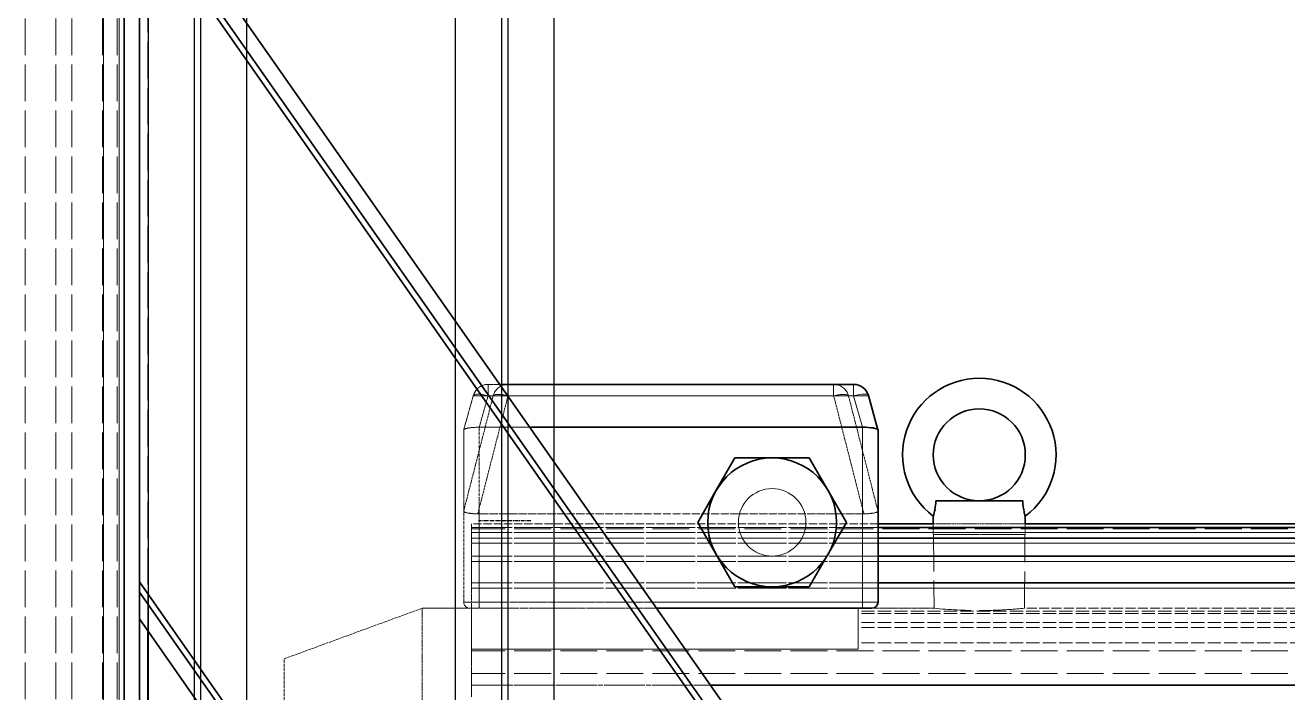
# Model space of a CAD drawing. Header units: millimetres. Extents: x 2913 to 35025, y 2470 to 25178.
# Drawn here: x 15347.5 to 15758.8, y 11420.8 to 11638.5 of the extents above; entities that cross this region are included whole.
import ezdxf

# ---------------------------------------------------------------- set-up
doc = ezdxf.new("R2010")
doc.units = ezdxf.units.MM
doc.linetypes.add('CENTER', pattern=[2, 1.25, -0.25, 0.25, -0.25])
doc.linetypes.add('DASHED', pattern=[15, 12, -3])
doc.layers.add('center', color=1, linetype='CENTER')

# ---------------------------------------------------------------- blocks, each defined once
blk = doc.blocks.new('A$C637D7238')
at = {"color": 7, "linetype": 'DASHED', "lineweight": 13}
for p, q in [((973.35, 2530), (973.35, 10)), ((978.35, 2530), (978.35, 10)), ((980, 2530), (980, 10)), ((947.81, 527.87), (947.81, 1137.91)), ((957.81, 527.87), (957.81, 1137.91)), ((962.96, 527.88), (962.96, 1137.91)), ((972.96, 527.88), (972.96, 1137.91)), ((977.71, 527.88), (977.71, 1137.92)), ((987.71, 655.23), (987.71, 1137.92)), ((1429.26, 260), (985, 894.47)), ((1426.91, 260), (985, 891.12)), ((1434.15, 688.9), (1093.15, 688.9)), ((1434.15, 688.37), (1093.15, 688.37)), ((1434.15, 688.37), (1093.15, 688.37)), ((1434.15, 687.23), (1093.15, 687.23)), ((1434.15, 687.23), (1093.15, 687.23)), ((1434.15, 687.23), (1093.15, 687.23)), ((1434.15, 685.43), (1093.15, 685.43)), ((1434.15, 683.76), (1093.15, 683.76)), ((1434.15, 683.76), (1093.15, 683.76)), ((1434.15, 683.76), (1093.15, 683.76)), ((1434.15, 679.48), (1093.15, 679.48)), ((1434.15, 677.81), (1093.15, 677.81)), ((1434.15, 677.81), (1093.15, 677.81)), ((1434.15, 677.81), (1093.15, 677.81)), ((1272.9, 260), (985, 671.17)), ((1434.15, 670.78), (1093.15, 670.78)), ((1270.56, 260), (985, 667.82)), ((1434.15, 669.11), (1093.15, 669.11)), ((1434.15, 669.11), (1093.15, 669.11)), ((1434.15, 669.11), (1093.15, 669.11)), ((1434.15, 648.66), (1093.15, 648.66)), ((1434.15, 648.66), (1093.15, 648.66)), ((1434.15, 641.25), (1093.15, 641.25)), ((1434.15, 641.25), (1093.15, 641.25)), ((1434.15, 637.4), (1093.15, 637.4))]:
    blk.add_line(p, q, dxfattribs=at)
at = {"color": 7, "lineweight": 35}
for p, q in [((980, 2530), (980, 10)), ((985, 2530), (985, 10)), ((1435.36, 260), (985, 903.19)), ((1429.26, 260), (985, 894.47)), ((1426.91, 260), (985, 891.12)), ((1272.9, 260), (985, 671.17)), ((1270.56, 260), (985, 667.82)), ((1264.45, 260), (985, 659.1))]:
    blk.add_line(p, q, dxfattribs=at)
at = {"color": 7, "lineweight": 13}
for p, q in [((973.35, 2525), (973.35, 15)), ((978.35, 2525), (978.35, 15))]:
    blk.add_line(p, q, dxfattribs=at)
at = {"color": 7, "linetype": 'DASHED', "lineweight": 13, "ltscale": 0.366585}
blk.add_line((985, 671.17), (985, 891.12), dxfattribs=at)
at = {"color": 7, "linetype": 'DASHED', "lineweight": 13, "ltscale": 0.006176}
for p, q in [((1098.61, 731.84), (1098.61, 735.54)), ((1105.1, 731.84), (1105.1, 735.54)), ((1211.2, 731.84), (1211.2, 735.54))]:
    blk.add_line(p, q, dxfattribs=at)
at = {"color": 7, "linetype": 'DASHED', "lineweight": 13, "ltscale": 0.006297}
blk.add_line((1098.61, 735.54), (1102.38, 735.54), dxfattribs=at)
at = {"color": 7, "lineweight": 35, "ltscale": 0.192185}
blk.add_line((1102.38, 735.54), (1217.69, 735.54), dxfattribs=at)
at = {"color": 7, "lineweight": 13, "ltscale": 0.006176}
blk.add_line((1217.69, 731.84), (1217.69, 735.54), dxfattribs=at)
at = {"color": 7, "linetype": 'DASHED', "lineweight": 13, "ltscale": 0.019295}
for p, q in [((1090.65, 720.69), (1093.78, 731.84)), ((1222.52, 731.84), (1225.65, 720.69))]:
    blk.add_line(p, q, dxfattribs=at)
at = {"color": 7, "linetype": 'DASHED', "lineweight": 13, "ltscale": 0.064775}
for p, q in [((1100.27, 731.84), (1090.65, 694.18)), ((1225.65, 694.18), (1216.03, 731.84))]:
    blk.add_line(p, q, dxfattribs=at)
at = {"color": 7, "linetype": 'DASHED', "lineweight": 13, "ltscale": 0.019325}
blk.add_line((1090.66, 720.73), (1093.79, 731.9), dxfattribs=at)
at = {"color": 7, "linetype": 'DASHED', "lineweight": 13, "ltscale": 0.010821}
for p, q in [((1093.78, 731.84), (1100.27, 731.84)), ((1216.03, 731.84), (1222.52, 731.84))]:
    blk.add_line(p, q, dxfattribs=at)
at = {"color": 7, "linetype": 'DASHED', "lineweight": 13, "ltscale": 0.06624}
for p, q in [((1095.26, 693.33), (1105.1, 731.84)), ((1211.2, 731.84), (1221.04, 693.33))]:
    blk.add_line(p, q, dxfattribs=at)
at = {"color": 7, "linetype": 'DASHED', "lineweight": 13, "ltscale": 0.017821}
blk.add_line((1098.61, 731.84), (1095.71, 721.54), dxfattribs=at)
at = {"color": 7, "linetype": 'DASHED', "lineweight": 13, "ltscale": 0.010622}
blk.add_line((1104.98, 731.84), (1098.61, 731.84), dxfattribs=at)
at = {"color": 7, "lineweight": 13, "ltscale": 0.18786}
blk.add_line((1217.69, 731.84), (1104.98, 731.84), dxfattribs=at)
at = {"color": 7, "linetype": 'DASHED', "lineweight": 13, "ltscale": 0.17684}
blk.add_line((1105.1, 731.84), (1211.2, 731.84), dxfattribs=at)
at = {"color": 7, "lineweight": 13, "ltscale": 0.017821}
blk.add_line((1220.59, 721.54), (1217.69, 731.84), dxfattribs=at)
at = {"color": 7, "lineweight": 35, "ltscale": 0.019325}
blk.add_line((1225.64, 720.73), (1222.51, 731.9), dxfattribs=at)
at = {"color": 7, "linetype": 'DASHED', "lineweight": 13, "ltscale": 0.044182}
blk.add_line((1090.65, 694.18), (1090.65, 720.69), dxfattribs=at)
at = {"color": 7, "linetype": 'DASHED', "lineweight": 13, "ltscale": 0.09353}
blk.add_line((1090.65, 664.54), (1090.65, 720.66), dxfattribs=at)
at = {"color": 7, "linetype": 'DASHED', "lineweight": 13, "ltscale": 0.095}
blk.add_line((1095.65, 721.54), (1095.65, 664.54), dxfattribs=at)
at = {"color": 7, "linetype": 'DASHED', "lineweight": 13, "ltscale": 0.027561}
blk.add_line((1095.65, 721.54), (1112.19, 721.54), dxfattribs=at)
at = {"color": 7, "linetype": 'DASHED', "lineweight": 13, "ltscale": 0.027455}
blk.add_line((1112.19, 721.54), (1095.71, 721.54), dxfattribs=at)
at = {"color": 7, "lineweight": 35, "ltscale": 0.180772}
blk.add_line((1112.19, 721.54), (1220.65, 721.54), dxfattribs=at)
at = {"color": 7, "lineweight": 35, "ltscale": 0.180666}
blk.add_line((1220.59, 721.54), (1112.19, 721.54), dxfattribs=at)
at = {"color": 7, "lineweight": 13, "ltscale": 0.095}
blk.add_line((1220.65, 664.54), (1220.65, 721.54), dxfattribs=at)
at = {"color": 7, "lineweight": 35, "ltscale": 5.01633e-05}
blk.add_line((1225.65, 720.69), (1225.65, 720.66), dxfattribs=at)
at = {"color": 7, "lineweight": 35, "ltscale": 0.09353}
blk.add_line((1225.65, 720.66), (1225.65, 664.54), dxfattribs=at)
at = {"color": 7, "linetype": 'DASHED', "lineweight": 13, "ltscale": 0.044132}
blk.add_line((1225.65, 720.66), (1225.65, 694.18), dxfattribs=at)
at = {"color": 7, "lineweight": 35, "ltscale": 0.020207}
for p, q in [((1179.03, 711.54), (1172.96, 701.04)), ((1191.15, 711.54), (1179.03, 711.54)), ((1203.27, 711.54), (1191.15, 711.54)), ((1172.96, 701.04), (1166.9, 690.54)), ((1166.9, 690.54), (1172.96, 680.04)), ((1172.96, 680.04), (1179.03, 669.54))]:
    blk.add_line(p, q, dxfattribs=at)
at = {"color": 7, "lineweight": 35, "ltscale": 0.020181}
for p, q in [((1209.33, 701.06), (1203.27, 711.54)), ((1215.4, 690.54), (1209.34, 701.03))]:
    blk.add_line(p, q, dxfattribs=at)
at = {"color": 7, "linetype": 'DASHED', "lineweight": 13, "ltscale": 2.6237e-05}
for p, q in [((1209.34, 701.04), (1209.33, 701.06)), ((1209.34, 701.03), (1209.34, 701.04))]:
    blk.add_line(p, q, dxfattribs=at)
at = {"color": 7, "lineweight": 35, "ltscale": 0.047186}
blk.add_line((1272.81, 697.54), (1244.49, 697.54), dxfattribs=at)
at = {"color": 7, "linetype": 'DASHED', "lineweight": 13, "ltscale": 0.209645}
blk.add_line((1221.04, 693.33), (1095.26, 693.33), dxfattribs=at)
at = {"color": 7, "linetype": 'DASHED', "lineweight": 13, "ltscale": 0.208333}
for p, q in [((1220.65, 693.33), (1095.65, 693.33)), ((1220.65, 664.54), (1095.65, 664.54))]:
    blk.add_line(p, q, dxfattribs=at)
at = {"color": 7, "linetype": 'DASHED', "lineweight": 13, "ltscale": 0.04798}
for p, q in [((1095.65, 664.54), (1095.65, 693.33)), ((1220.65, 693.33), (1220.65, 664.54))]:
    blk.add_line(p, q, dxfattribs=at)
at = {"color": 7, "lineweight": 35, "ltscale": 0.004166}
for p, q in [((1243.65, 692.54), (1243.65, 690.04)), ((1273.65, 692.54), (1273.65, 690.04))]:
    blk.add_line(p, q, dxfattribs=at)
at = {"color": 7, "linetype": 'DASHED', "lineweight": 13, "ltscale": 0.001903}
blk.add_line((1093.15, 690.04), (1093.15, 688.9), dxfattribs=at)
at = {"color": 7, "linetype": 'DASHED', "lineweight": 13, "ltscale": 0.220833}
for p, q in [((1225.65, 690.04), (1093.15, 690.04)), ((1225.65, 688.9), (1093.15, 688.9)), ((1225.65, 687.23), (1093.15, 687.23)), ((1225.65, 685.43), (1093.15, 685.43)), ((1225.65, 683.76), (1093.15, 683.76)), ((1225.65, 679.48), (1093.15, 679.48)), ((1225.65, 677.81), (1093.15, 677.81)), ((1225.65, 670.78), (1093.15, 670.78)), ((1225.65, 669.11), (1093.15, 669.11))]:
    blk.add_line(p, q, dxfattribs=at)
at = {"color": 7, "linetype": 'DASHED', "lineweight": 13, "ltscale": 0.002789}
for p, q in [((1093.15, 688.9), (1093.15, 687.23)), ((1093.15, 685.43), (1093.15, 683.76)), ((1093.15, 679.48), (1093.15, 677.81))]:
    blk.add_line(p, q, dxfattribs=at)
at = {"color": 7, "linetype": 'DASHED', "lineweight": 13, "ltscale": 0.002995}
blk.add_line((1093.15, 685.43), (1093.15, 687.23), dxfattribs=at)
at = {"color": 7, "lineweight": 35, "ltscale": 0.02016}
for p, q in [((1209.35, 680.07), (1215.4, 690.54)), ((1203.27, 669.54), (1209.32, 680.02))]:
    blk.add_line(p, q, dxfattribs=at)
at = {"color": 7, "lineweight": 35, "ltscale": 0.03}
blk.add_line((1243.65, 690.04), (1225.65, 690.04), dxfattribs=at)
at = {"color": 7, "lineweight": 35, "ltscale": 0.3475}
for p, q in [((1434.15, 688.9), (1225.65, 688.9)), ((1434.15, 685.43), (1225.65, 685.43)), ((1434.15, 679.48), (1225.65, 679.48)), ((1434.15, 670.78), (1225.65, 670.78))]:
    blk.add_line(p, q, dxfattribs=at)
at = {"color": 7, "lineweight": 13, "ltscale": 0.3475}
for p, q in [((1434.15, 687.23), (1225.65, 687.23)), ((1434.15, 683.76), (1225.65, 683.76)), ((1434.15, 677.81), (1225.65, 677.81)), ((1434.15, 669.11), (1225.65, 669.11))]:
    blk.add_line(p, q, dxfattribs=at)
at = {"color": 7, "linetype": 'DASHED', "lineweight": 13, "ltscale": 0.05}
for p, q in [((1273.65, 690.04), (1243.65, 690.04)), ((1273.65, 686.54), (1243.65, 686.54))]:
    blk.add_line(p, q, dxfattribs=at)
at = {"color": 7, "linetype": 'DASHED', "lineweight": 13, "ltscale": 0.005833}
for p, q in [((1243.65, 690.04), (1243.65, 686.54)), ((1273.65, 690.04), (1273.65, 686.54))]:
    blk.add_line(p, q, dxfattribs=at)
at = {"color": 7, "lineweight": 35, "ltscale": 0.2675}
blk.add_line((1434.15, 690.04), (1273.65, 690.04), dxfattribs=at)
at = {"color": 7, "linetype": 'DASHED', "lineweight": 13, "ltscale": 0.007121}
blk.add_line((1093.15, 679.48), (1093.15, 683.76), dxfattribs=at)
at = {"color": 7, "linetype": 'DASHED', "lineweight": 13, "ltscale": 0.049627}
blk.add_line((1273.54, 686.54), (1243.76, 686.54), dxfattribs=at)
at = {"color": 7, "linetype": 'DASHED', "lineweight": 13, "ltscale": 4.76479e-05}
blk.add_line((1209.32, 680.02), (1209.34, 680.04), dxfattribs=at)
at = {"color": 7, "linetype": 'DASHED', "lineweight": 13, "ltscale": 4.76001e-05}
blk.add_line((1209.34, 680.04), (1209.35, 680.07), dxfattribs=at)
at = {"color": 7, "linetype": 'DASHED', "lineweight": 13, "ltscale": 0.011718}
blk.add_line((1093.15, 670.78), (1093.15, 677.81), dxfattribs=at)
at = {"color": 7, "linetype": 'DASHED', "lineweight": 13, "ltscale": 0.005581}
blk.add_line((985, 671.17), (985, 667.82), dxfattribs=at)
at = {"color": 7, "linetype": 'DASHED', "lineweight": 13, "ltscale": 0.00279}
blk.add_line((1093.15, 670.78), (1093.15, 669.11), dxfattribs=at)
at = {"color": 7, "lineweight": 35, "ltscale": 0.014529}
blk.add_line((985, 659.1), (985, 667.82), dxfattribs=at)
at = {"color": 7, "linetype": 'DASHED', "lineweight": 13, "ltscale": 0.052845}
blk.add_line((1093.15, 637.4), (1093.15, 669.11), dxfattribs=at)
at = {"color": 7, "lineweight": 35, "ltscale": 0.020167}
for p, q in [((1179.03, 669.54), (1191.13, 669.54)), ((1191.17, 669.54), (1203.27, 669.54))]:
    blk.add_line(p, q, dxfattribs=at)
at = {"color": 7, "linetype": 'DASHED', "lineweight": 13, "ltscale": 3.98636e-05}
for p, q in [((1191.13, 669.54), (1191.15, 669.54)), ((1191.15, 669.54), (1191.17, 669.54))]:
    blk.add_line(p, q, dxfattribs=at)
at = {"color": 7, "linetype": 'DASHED', "lineweight": 13, "ltscale": 0.079883}
blk.add_line((1032.15, 646.04), (1077.15, 662.54), dxfattribs=at)
at = {"color": 7, "linetype": 'DASHED', "lineweight": 13, "ltscale": 0.056672}
blk.add_line((1077.15, 628.54), (1077.15, 662.54), dxfattribs=at)
at = {"color": 7, "linetype": 'DASHED', "lineweight": 13, "ltscale": 0.026667}
blk.add_line((1077.15, 662.54), (1093.15, 662.54), dxfattribs=at)
at = {"color": 7, "linetype": 'DASHED', "lineweight": 13, "ltscale": 0.008333}
for p, q in [((1095.65, 664.54), (1090.65, 664.54)), ((1095.65, 664.54), (1090.65, 664.54)), ((1225.65, 664.54), (1220.65, 664.54))]:
    blk.add_line(p, q, dxfattribs=at)
at = {"color": 7, "linetype": 'DASHED', "lineweight": 13, "ltscale": 0.005}
blk.add_line((1092.65, 662.54), (1095.65, 662.54), dxfattribs=at)
at = {"color": 7, "linetype": 'DASHED', "lineweight": 13, "ltscale": 0.048257}
blk.add_line((1093.15, 633.59), (1093.15, 662.54), dxfattribs=at)
at = {"color": 7, "linetype": 'DASHED', "lineweight": 13, "ltscale": 0.21}
for p, q in [((1093.15, 662.54), (1219.15, 662.54)), ((1093.15, 649.14), (1219.15, 649.14)), ((1219.15, 649.14), (1093.15, 649.14))]:
    blk.add_line(p, q, dxfattribs=at)
at = {"color": 7, "linetype": 'DASHED', "lineweight": 13, "ltscale": 0.094081}
blk.add_line((1095.65, 664.54), (1152.1, 664.54), dxfattribs=at)
at = {"color": 7, "linetype": 'DASHED', "lineweight": 13, "ltscale": 0.003333}
for p, q in [((1095.65, 664.54), (1095.65, 662.54)), ((1095.65, 664.54), (1095.65, 662.54)), ((1220.65, 664.54), (1220.65, 662.54))]:
    blk.add_line(p, q, dxfattribs=at)
at = {"color": 7, "linetype": 'DASHED', "lineweight": 13, "ltscale": 0.096415}
blk.add_line((1153.5, 662.54), (1095.65, 662.54), dxfattribs=at)
at = {"color": 7, "lineweight": 13, "ltscale": 0.114252}
blk.add_line((1152.1, 664.54), (1220.65, 664.54), dxfattribs=at)
at = {"color": 7, "lineweight": 35, "ltscale": 0.111918}
blk.add_line((1220.65, 662.54), (1153.5, 662.54), dxfattribs=at)
at = {"color": 7, "linetype": 'DASHED', "lineweight": 13, "ltscale": 0.022334}
blk.add_line((1219.15, 662.54), (1219.15, 649.14), dxfattribs=at)
at = {"color": 7, "linetype": 'DASHED', "lineweight": 13, "ltscale": 0.041298}
blk.add_line((1243.93, 662.52), (1219.15, 662.52), dxfattribs=at)
blk.add_line((1243.93, 662.52), (1219.15, 662.52), dxfattribs=at)
at = {"color": 7, "lineweight": 13, "ltscale": 0.003333}
blk.add_line((1220.65, 664.54), (1220.65, 662.54), dxfattribs=at)
at = {"color": 7, "lineweight": 13, "ltscale": 0.008333}
blk.add_line((1225.65, 664.54), (1220.65, 664.54), dxfattribs=at)
at = {"color": 7, "lineweight": 35, "ltscale": 0.005}
blk.add_line((1220.65, 662.54), (1223.65, 662.54), dxfattribs=at)
at = {"color": 7, "linetype": 'DASHED', "lineweight": 13, "ltscale": 0.267964}
blk.add_line((1434.15, 662.52), (1273.37, 662.52), dxfattribs=at)
blk.add_line((1434.15, 662.52), (1273.37, 662.52), dxfattribs=at)
at = {"color": 7, "linetype": 'DASHED', "lineweight": 13, "ltscale": 0.358333}
for p, q in [((1434.15, 661.56), (1219.15, 661.56)), ((1434.15, 661.56), (1219.15, 661.56)), ((1434.15, 660.78), (1219.15, 660.78)), ((1434.15, 660.78), (1219.15, 660.78)), ((1434.15, 657.88), (1219.15, 657.88)), ((1434.15, 657.88), (1219.15, 657.88)), ((1434.15, 656.26), (1219.15, 656.26)), ((1434.15, 656.26), (1219.15, 656.26)), ((1434.15, 651.25), (1219.15, 651.25)), ((1434.15, 651.25), (1219.15, 651.25))]:
    blk.add_line(p, q, dxfattribs=at)
at = {"color": 7, "lineweight": 35, "ltscale": 0.212243}
blk.add_line((987.71, 527.88), (987.71, 655.23), dxfattribs=at)
at = {"color": 7, "linetype": 'DASHED', "lineweight": 13, "ltscale": 0.090462}
blk.add_line((1032.15, 591.77), (1032.15, 646.04), dxfattribs=at)
at = {"color": 7, "linetype": 'DASHED', "lineweight": 13, "ltscale": 0.004057}
blk.add_line((1093.15, 637.4), (1093.15, 634.97), dxfattribs=at)
at = {"color": 7, "linetype": 'DASHED', "lineweight": 13, "ltscale": 0.129925}
blk.add_line((1171.11, 637.4), (1093.15, 637.4), dxfattribs=at)
at = {"color": 7, "lineweight": 35, "ltscale": 0.438408}
blk.add_line((1434.15, 637.4), (1171.11, 637.4), dxfattribs=at)
at = {"color": 7, "lineweight": 13}
blk.add_lwpolyline([(1217.69, 731.84), (1219.09, 732.15), (1220.4, 732.32), (1220.98, 732.35), (1221.5, 732.34), (1221.88, 732.29), (1222.18, 732.2), (1222.38, 732.08), (1222.51, 731.9)], dxfattribs=at)
at = {"color": 7, "linetype": 'DASHED', "lineweight": 13}
blk.add_lwpolyline([(1244.49, 697.54), (1244.44, 696.58), (1244.35, 695.65), (1244.19, 694.61), (1244.06, 694.02)], dxfattribs=at)
at = {"color": 7, "lineweight": 35}
blk.add_lwpolyline([(1272.81, 697.54), (1272.86, 696.58), (1272.95, 695.64), (1273.12, 694.61), (1273.24, 694.02)], dxfattribs=at)
for centre, radius in [((1258.65, 712.54), 15), ((1191.15, 690.54), 21)]:
    blk.add_circle(centre, radius, dxfattribs=at)
at = {"color": 7, "lineweight": 13}
blk.add_circle((1191.15, 690.54), 11, dxfattribs=at)
at = {"color": 7, "lineweight": 35}
for centre, radius, start, end in [((1258.65, 712.54), 25, 306.8699, 233.1301), ((1217.69, 730.54), 5, 15.6913, 90), ((1225.5, 720.69), 0.151, 0.1266, 15.8819), ((1225.14, 698.08), 19.36, 350.1819, 358.3997), ((1228.71, 697.51), 15.75, 341.6078, 350.0208), ((1288.39, 697.45), 15.54, 192.777, 198.4252), ((1223.65, 664.54), 2, 270, 360)]:
    blk.add_arc(centre, radius, start, end, dxfattribs=at)
at = {"color": 7, "linetype": 'DASHED', "lineweight": 13}
for centre, radius, start, end in [((1098.61, 730.54), 5, 90, 164.3087), ((1222.2, 731.81), 0.317, 4.9349, 15.652), ((1090.8, 720.69), 0.151, 164.1184, 179.8732), ((1292.2, 698.09), 19.4, 181.6076, 189.8073), ((1228.9, 697.46), 15.54, 341.5751, 347.2222), ((1288.59, 697.51), 15.75, 189.9793, 198.3911), ((8821.53, 727.1), 7577.88, 180.306617, 180.488293), ((8821.53, 727.1), 7577.88, 180.306617, 180.488293), ((-6304.23, 727.1), 7577.88, 359.511707, 359.693383), ((-6304.23, 727.1), 7577.88, 359.511707, 359.693383), ((1092.65, 664.54), 2, 180, 270), ((1258.69, 812.39), 150.6, 264.3761, 269.9859), ((1258.65, 811.74), 149.94, 264.3656, 275.6343), ((1258.56, 813.16), 151.37, 271.9526, 275.6154), ((1258.65, 811.15), 149.36, 270.0001, 271.9445)]:
    blk.add_arc(centre, radius, start, end, dxfattribs=at)
for centre, major_axis, ratio, start_param, end_param in [((1098.61, 730.54), (0, 5), 0.998883, 0, 1.308997), ((1098.61, 730.54), (4.81, -1.35), 0.249786, 1.640852, 3.188741), ((1105.1, 730.54), (0, -5), 0.998883, 3.141593, 4.45059), ((1105.1, 730.54), (4.84, -1.24), 0.251276, 1.634928, 3.094426), ((1211.2, 730.54), (0, -5), 0.998883, 1.832596, 3.141593), ((1211.2, 730.54), (4.84, 1.24), 0.251276, 0.047167, 1.506665), ((1217.69, 730.54), (0, 5), 0.998883, 4.974188, 6.283185), ((1095.65, 720.66), (5, 0), 0.176327, 1.570796, 3.141593), ((1095.83, 720.67), (5.18, -0.02), 0.168137, 1.59437, 3.095111), ((1095.65, 694.21), (5, 0), 0.176327, 3.141593, 4.712389), ((1095.83, 694.29), (5.18, 0.11), 0.18364, 3.13769, 4.597188), ((1220.65, 694.21), (5, 0), 0.176327, 4.712389, 6.283185), ((1220.47, 694.29), (-5.18, 0.11), 0.18364, 1.685997, 3.145495)]:
    blk.add_ellipse(centre, major_axis=major_axis, ratio=ratio, start_param=start_param, end_param=end_param, dxfattribs=at)
at = {"color": 7, "lineweight": 35}
for centre, major_axis, ratio, start_param, end_param in [((1220.47, 720.67), (-5.18, -0.02), 0.168137, 3.188074, 4.688815), ((1220.65, 720.66), (5, 0), 0.176327, 6.283185, 7.853982)]:
    blk.add_ellipse(centre, major_axis=major_axis, ratio=ratio, start_param=start_param, end_param=end_param, dxfattribs=at)
blk = doc.blocks.new('A$C7585302F')
for p, q in [((1085, 9.5), (1085, 2715.5)), ((1100, 9.5), (1100, 2715.5)), ((1100, 9.5), (1100, 2715.5))]:
    blk.add_line(p, q)
blk = doc.blocks.new('A$C30E44EA2')
for p, q in [((0, 9.5), (0, 2715.5)), ((0, 9.5), (0, 2715.5)), ((15, 9.5), (15, 2715.5))]:
    blk.add_line(p, q)
blk = doc.blocks.new('A$C1AFF22E1')
for p, q in [((9.5, 2966), (9.5, 0)), ((24.5, 2966), (24.5, 0))]:
    blk.add_line(p, q)
blk = doc.blocks.new('A$C7FE17281')
for p, q in [((1100, 2966), (1100, 0)), ((1085, 0), (1085, 2935.83))]:
    blk.add_line(p, q)
at = {"layer": 'center'}
blk.add_line((1109.5, 933), (1092.5, 933), dxfattribs=at)
blk = doc.blocks.new('CT1')
at = {"color": 2}
for name, p in [('A$C7FE17281', (873185.61, 212526.35)), ('A$C1AFF22E1', (874278.11, 212526.35))]:
    blk.add_blockref(name, p, dxfattribs=at)
at = {"color": 7}
for name, p in [('A$C7585302F', (873085.61, 212752.85)), ('A$C30E44EA2', (874187.61, 212752.85)), ('A$C637D7238', (873182.61, 212768.35))]:
    blk.add_blockref(name, p, dxfattribs=at)
blk = doc.blocks.new('1')
at = {"lineweight": 5}
blk.add_blockref('CT1', (-858782.95, -201982.47), dxfattribs=at)

msp = doc.modelspace()

# ---------------------------------------------------------------- block references
msp.add_blockref('1', (0, 0))

doc.saveas('drawing.dxf')
